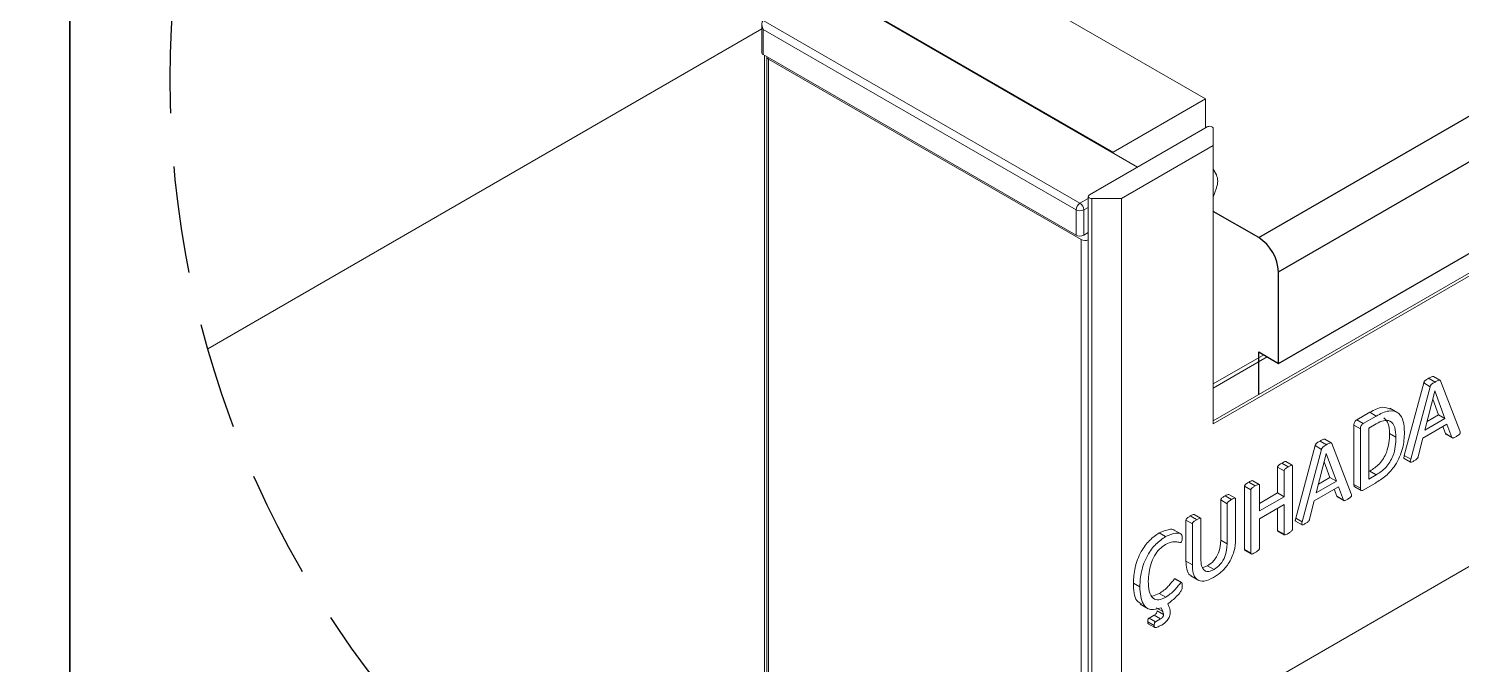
# Model space of a CAD drawing. Header units: millimetres. Extents: x 221 to 2771, y 196 to 840.
# Drawn here: x 1298.9 to 1383.8, y 243 to 280.7 of the extents above; entities that cross this region are included whole.
import ezdxf

# ---------------------------------------------------------------- set-up
doc = ezdxf.new("R2010")
doc.units = ezdxf.units.MM
doc.linetypes.add('HIDDEN', pattern=[9.525, 6.35, -3.175])
doc.layers.add('antet_k', color=7, linetype='Continuous')

# ---------------------------------------------------------------- blocks, each defined once
blk = doc.blocks.new('S1.A')
at = {"color": 252}
blk.add_lwpolyline([(2269.172, -494.126), (2269.172, -791.126), (2479.168, -791.126), (2479.168, -494.126)], close=True, dxfattribs=at)
blk = doc.blocks.new('S50_SYF1')
at = {"layer": 'antet_k', "color": 0}
blk.add_blockref('S1.A', (-1500.922, 2845.514), dxfattribs=at)
blk = doc.blocks.new('sünger-1a')
at = {"color": 7, "linetype": 'Continuous'}
for p, q in [((4737.739, -527.841), (4726.072, -534.577)), ((4726.621, -534.631), (4738.289, -527.896)), ((4738.289, -527.896), (4757.068, -538.737)), ((4725.844, -535.08), (4725.844, -536.838)), ((4745.401, -545.472), (4757.068, -538.737)), ((4746.179, -546.819), (4757.846, -540.084)), ((4757.846, -543.677), (4757.846, -540.084)), ((4746.179, -550.412), (4757.846, -543.677)), ((4745.401, -545.472), (4743.616, -544.442)), ((4746.179, -550.412), (4746.179, -546.819)), ((4745.401, -549.963), (4746.179, -550.412)), ((4745.401, -551.633), (4745.401, -549.963))]:
    blk.add_line(p, q, dxfattribs=at)
for centre, radius, start, end in [((4737.967, -528.345), 0.553, 54.3806, 114.3092), ((4726.318, -535.003), 0.48, 50.7955, 189.2139), ((4756.157, -540.161), 1.69, 2.6054, 57.395), ((4744.49, -546.896), 1.69, 2.6054, 57.395)]:
    blk.add_arc(centre, radius, start, end, dxfattribs=at)

msp = doc.modelspace()

# ---------------------------------------------------------------- linework, layer by layer
at = {"color": 21, "linetype": 'Continuous', "lineweight": 15}
for p, q in [((1348.876, 287.908), (1368.595, 276.524)), ((1368.595, 276.524), (1348.876, 287.908)), ((1343.416, 284.756), (1363.135, 273.372)), ((1368.595, 276.524), (1363.135, 273.372)), ((1363.135, 273.372), (1368.595, 276.524)), ((1368.595, 274.809), (1368.595, 276.524)), ((1369.247, 272.03), (1369.061, 272.363)), ((1369.247, 271.262), (1369.061, 270.713))]:
    msp.add_line(p, q, dxfattribs=at)
at = {"color": 252, "linetype": 'Continuous', "lineweight": 15}
for p, q in [((1345.969, 283.232), (1364.579, 272.491)), ((1342.399, 281.171), (1361.161, 270.343)), ((1342.305, 280.678), (1309.496, 261.722)), ((1342.305, 280.963), (1342.305, 279.285)), ((1360.933, 269.948), (1342.399, 280.645)), ((1342.399, 280.645), (1342.399, 279.154)), ((1360.933, 268.457), (1342.399, 279.154)), ((1342.475, 224.212), (1342.475, 279.11)), ((1342.609, 279.022), (1342.609, 224.155)), ((1342.703, 278.89), (1361.237, 268.194)), ((1342.703, 278.89), (1342.703, 224.114)), ((1361.237, 268.194), (1361.237, 219.624))]:
    msp.add_line(p, q, dxfattribs=at)
at = {"color": 7, "linetype": 'Continuous', "lineweight": 15}
for p, q in [((1368.694, 274.866), (1361.718, 270.84)), ((1369.061, 273.763), (1369.061, 274.778)), ((1369.061, 273.763), (1363.63, 270.628)), ((1369.061, 257.285), (1369.061, 273.763)), ((1369.061, 257.461), (1393.931, 271.814)), ((1393.975, 271.665), (1369.061, 257.285)), ((1361.655, 270.752), (1361.655, 236.049)), ((1361.87, 270.628), (1363.63, 270.628)), ((1361.87, 270.628), (1361.87, 235.925)), ((1363.63, 270.628), (1363.63, 236.942)), ((1360.933, 268.457), (1360.933, 269.948)), ((1361.389, 269.948), (1361.389, 268.457)), ((1361.655, 268.61), (1361.389, 268.457)), ((1372.049, 261.363), (1369.061, 259.638)), ((1372.264, 261.239), (1369.061, 259.39)), ((1382.203, 259.753), (1381.823, 259.972)), ((1382.488, 259.861), (1382.108, 260.08)), ((1382.516, 259.824), (1383.666, 256.852)), ((1380.379, 255.395), (1381.529, 259.696)), ((1380.759, 255.176), (1381.909, 259.477)), ((1381.909, 259.477), (1381.529, 259.696)), ((1382.188, 259.221), (1381.596, 256.906)), ((1382.19, 259.222), (1382.188, 259.221)), ((1382.789, 257.594), (1382.19, 259.222)), ((1380, 257.935), (1379.525, 258.209)), ((1382.409, 257.814), (1382.066, 258.746)), ((1361.87, 235.925), (1399.558, 257.677)), ((1363.63, 236.942), (1399.558, 257.678)), ((1377.565, 257.514), (1378.335, 257.958)), ((1377.945, 257.295), (1377.565, 257.514)), ((1377.945, 257.295), (1378.714, 257.739)), ((1378.718, 257.276), (1378.279, 257.023)), ((1378.714, 257.739), (1378.335, 257.958)), ((1382.909, 257.257), (1381.482, 256.434)), ((1381.596, 256.906), (1382.789, 257.594)), ((1381.727, 257.42), (1382.409, 257.814)), ((1382.789, 257.594), (1382.409, 257.814)), ((1383.202, 256.475), (1382.909, 257.257)), ((1377.397, 253.682), (1377.397, 257.204)), ((1377.777, 256.985), (1377.397, 257.204)), ((1377.777, 253.463), (1377.777, 256.985)), ((1378.279, 257.023), (1378.279, 254.005)), ((1379.888, 256.477), (1379.508, 256.696)), ((1381.482, 256.434), (1381.201, 255.333)), ((1382.823, 256.694), (1382.664, 257.116)), ((1383.202, 256.475), (1382.823, 256.694)), ((1382.851, 256.658), (1383.231, 256.439)), ((1373.945, 251.682), (1375.095, 255.983)), ((1374.325, 251.463), (1375.475, 255.764)), ((1375.475, 255.764), (1375.095, 255.983)), ((1375.769, 256.039), (1375.389, 256.258)), ((1376.054, 256.148), (1375.674, 256.367)), ((1376.082, 256.111), (1377.232, 253.138)), ((1372.873, 253.18), (1372.873, 254.712)), ((1373.253, 254.492), (1372.873, 254.712)), ((1373.505, 254.733), (1373.126, 254.952)), ((1373.74, 254.818), (1373.36, 255.038)), ((1373.755, 254.78), (1373.755, 251.026)), ((1375.753, 255.508), (1375.162, 253.192)), ((1375.975, 254.1), (1375.632, 255.032)), ((1375.756, 255.509), (1375.753, 255.508)), ((1376.355, 253.881), (1375.756, 255.509)), ((1380.373, 255.225), (1380.753, 255.006)), ((1380.759, 255.176), (1380.379, 255.395)), ((1371.78, 253.688), (1371.4, 253.907)), ((1373.253, 252.961), (1373.253, 254.492)), ((1375.162, 253.192), (1376.355, 253.881)), ((1375.293, 253.707), (1375.975, 254.1)), ((1376.355, 253.881), (1375.975, 254.1)), ((1378.279, 254.443), (1378.343, 254.48)), ((1378.279, 254.005), (1378.723, 254.261)), ((1378.723, 254.261), (1378.343, 254.48)), ((1370.138, 252.789), (1369.758, 253.008)), ((1370.371, 252.873), (1369.992, 253.092)), ((1370.912, 249.824), (1370.912, 253.577)), ((1371.292, 253.358), (1370.912, 253.577)), ((1371.544, 253.6), (1371.164, 253.82)), ((1371.292, 249.605), (1371.292, 253.358)), ((1371.795, 253.651), (1371.795, 252.12)), ((1371.795, 252.558), (1372.873, 253.18)), ((1373.253, 252.961), (1372.873, 253.18)), ((1376.474, 253.543), (1375.048, 252.72)), ((1376.388, 252.981), (1376.23, 253.402)), ((1376.768, 252.761), (1376.388, 252.981)), ((1376.768, 252.761), (1376.474, 253.543)), ((1377.777, 253.463), (1377.397, 253.682)), ((1377.44, 253.553), (1377.819, 253.334)), ((1378.665, 253.763), (1377.945, 253.347)), ((1369.505, 250.376), (1369.505, 252.765)), ((1369.885, 252.546), (1369.505, 252.765)), ((1369.885, 250.157), (1369.885, 252.546)), ((1370.387, 252.836), (1370.387, 250.437)), ((1371.795, 252.12), (1373.253, 252.961)), ((1373.253, 252.497), (1371.795, 251.655)), ((1372.873, 250.956), (1372.873, 252.278)), ((1373.253, 250.737), (1373.253, 252.497)), ((1375.048, 252.72), (1374.767, 251.619)), ((1376.417, 252.944), (1376.797, 252.725)), ((1367.444, 249.136), (1367.444, 251.576)), ((1367.824, 251.356), (1367.444, 251.576)), ((1368.077, 251.599), (1367.697, 251.819)), ((1367.824, 248.917), (1367.824, 251.356)), ((1368.31, 251.686), (1367.93, 251.905)), ((1368.326, 251.646), (1368.326, 249.284)), ((1371.795, 251.655), (1371.795, 249.896)), ((1373.939, 251.512), (1374.319, 251.293)), ((1374.325, 251.463), (1373.945, 251.682)), ((1366.238, 250.596), (1365.858, 250.816)), ((1367.188, 250.73), (1366.713, 251.004)), ((1373.253, 250.737), (1372.873, 250.956)), ((1372.889, 250.917), (1373.268, 250.698)), ((1369.885, 250.157), (1369.505, 250.376)), ((1371.292, 249.605), (1370.912, 249.824)), ((1370.929, 249.784), (1371.309, 249.565)), ((1367.824, 248.917), (1367.444, 249.136)), ((1368.441, 248.761), (1368.727, 248.872)), ((1369.107, 248.653), (1368.727, 248.872)), ((1367.151, 247.873), (1366.772, 248.092)), ((1367.188, 247.88), (1366.808, 248.099)), ((1367.728, 248.273), (1368.203, 247.999)), ((1364.707, 247.624), (1364.327, 247.843)), ((1365.452, 247.07), (1365.864, 247.219)), ((1366.243, 247), (1365.864, 247.219)), ((1364.732, 246.591), (1365.206, 246.317)), ((1366.066, 246.154), (1365.686, 246.373)), ((1366.115, 245.974), (1365.735, 246.193)), ((1366.066, 246.154), (1365.964, 246.381)), ((1366.366, 246.606), (1366.427, 246.46)), ((1365.562, 245.333), (1365.182, 245.552)), ((1365.21, 245.424), (1365.59, 245.205)), ((1365.253, 245.764), (1365.561, 245.942)), ((1365.632, 245.544), (1365.253, 245.764)), ((1365.941, 245.723), (1365.561, 245.942)), ((1365.632, 245.544), (1365.941, 245.723))]:
    msp.add_line(p, q, dxfattribs=at)
at = {"color": 8, "linetype": 'Continuous', "lineweight": 15}
for p, q in [((1361.161, 270.343), (1361.655, 270.628)), ((1361.655, 270.102), (1361.389, 269.948))]:
    msp.add_line(p, q, dxfattribs=at)
at = {"color": 7, "linetype": 'Continuous', "lineweight": 15, "flags": 128}
for points in [[(1369.061, 274.778), (1369.052, 274.814), (1369.025, 274.847), (1368.982, 274.874), (1368.928, 274.893), (1368.867, 274.902), (1368.804, 274.9), (1368.745, 274.888), (1368.694, 274.866)], [(1361.718, 270.84), (1361.68, 270.811), (1361.659, 270.776), (1361.656, 270.74), (1361.671, 270.705), (1361.704, 270.674), (1361.75, 270.649), (1361.807, 270.634), (1361.87, 270.628)]]:
    msp.add_lwpolyline(points, dxfattribs=at)
at = {"color": 7, "linetype": 'HIDDEN', "transparency": 33554661}
msp.add_circle((1365.5, 277.709), 58.242, dxfattribs=at)
at = {"color": 252, "linetype": 'Continuous', "lineweight": 15}
for centre, radius, start, end in [((1342.466, 279.301), 0.162, 185.65425, 245.68614), ((1342.765, 279.033), 0.155, 180.17438, 246.74083)]:
    msp.add_arc(centre, radius, start, end, dxfattribs=at)
at = {"color": 21, "linetype": 'Continuous', "lineweight": 15}
msp.add_arc((1368.338, 271.646), 0.987, 337.10299, 22.89701, dxfattribs=at)
at = {"color": 7, "linetype": 'Continuous', "lineweight": 15}
for centre, radius, start, end in [((1361.428, 269.926), 0.495, 122.59963, 177.40037), ((1360.894, 269.926), 0.495, 2.59963, 57.40037), ((1361.161, 270.388), 0.495, 242.61338, 297.38662), ((1361.161, 268.897), 0.495, 242.61338, 297.38662), ((1361.467, 268.642), 0.503, 242.8873, 291.96922)]:
    msp.add_arc(centre, radius, start, end, dxfattribs=at)
at = {"color": 252, "linetype": 'Continuous', "lineweight": 15}
msp.add_ellipse((1342.627, 280.777), major_axis=(-0.228, 0.395), ratio=0.577299, start_param=6.283052, end_param=7.853848, dxfattribs=at)
at = {"color": 7, "linetype": 'Continuous', "lineweight": 15}
for points, knots in [([(1381.529, 259.696), (1381.535, 259.714), (1381.546, 259.75), (1381.59, 259.817), (1381.687, 259.892), (1381.769, 259.94), (1381.823, 259.972)], [0, 0, 0, 0, 0.1252157, 0.2499038, 0.4991132, 1, 1, 1, 1]), ([(1381.823, 259.972), (1381.881, 260.004), (1381.966, 260.052), (1382.069, 260.095), (1382.099, 260.082), (1382.107, 260.078)], [0, 0, 0, 0, 0.593039, 0.888409, 1, 1, 1, 1]), ([(1382.203, 259.753), (1382.261, 259.786), (1382.348, 259.835), (1382.45, 259.874), (1382.498, 259.86), (1382.51, 259.836), (1382.516, 259.824)], [0, 0, 0, 0, 0.500832, 0.750277, 0.874908, 1, 1, 1, 1]), ([(1381.909, 259.477), (1381.914, 259.495), (1381.926, 259.531), (1381.97, 259.597), (1382.067, 259.672), (1382.149, 259.72), (1382.203, 259.753)], [0, 0, 0, 0, 0.1252157, 0.2499038, 0.4991132, 1, 1, 1, 1]), ([(1378.335, 257.958), (1378.594, 258.099), (1379.056, 258.351), (1379.401, 258.201), (1379.552, 258.136)], [0, 0, 0, 0, 0.5606828, 1, 1, 1, 1]), ([(1378.714, 257.739), (1378.967, 257.869), (1379.471, 258.127), (1380.073, 257.98), (1380.355, 257.453), (1380.379, 257.012), (1380.39, 256.791)], [0, 0, 0, 0, 0.280543, 0.558923, 0.779102, 1, 1, 1, 1]), ([(1377.397, 257.204), (1377.398, 257.235), (1377.4, 257.297), (1377.442, 257.396), (1377.503, 257.47), (1377.544, 257.499), (1377.565, 257.514)], [0, 0, 0, 0, 0.2803529, 0.5581024, 0.7791882, 1, 1, 1, 1]), ([(1377.777, 256.985), (1377.778, 257.016), (1377.779, 257.078), (1377.822, 257.177), (1377.883, 257.251), (1377.924, 257.28), (1377.945, 257.295)], [0, 0, 0, 0, 0.2803529, 0.5581024, 0.7791882, 1, 1, 1, 1]), ([(1379.888, 256.477), (1379.877, 256.684), (1379.855, 257.097), (1379.584, 257.478), (1379.154, 257.506), (1378.863, 257.353), (1378.718, 257.276)], [0, 0, 0, 0, 0.2808649, 0.5595106, 0.7791738, 1, 1, 1, 1]), ([(1379.508, 256.696), (1379.501, 256.91), (1379.487, 257.321), (1379.27, 257.529), (1379.166, 257.629)], [0, 0, 0, 0, 0.520898, 1, 1, 1, 1]), ([(1375.389, 256.258), (1375.447, 256.29), (1375.532, 256.338), (1375.634, 256.382), (1375.664, 256.368), (1375.673, 256.365)], [0, 0, 0, 0, 0.593039, 0.888409, 1, 1, 1, 1]), ([(1378.343, 254.48), (1378.537, 254.603), (1378.921, 254.848), (1379.465, 255.736), (1379.492, 256.331), (1379.508, 256.696)], [0, 0, 0, 0, 0.281466, 0.559754, 1, 1, 1, 1]), ([(1380.39, 256.791), (1380.375, 256.476), (1380.346, 255.85), (1379.921, 254.854), (1379.286, 254.155), (1378.872, 253.894), (1378.665, 253.763)], [0, 0, 0, 0, 0.280788, 0.558995, 0.778947, 1, 1, 1, 1]), ([(1378.723, 254.261), (1378.916, 254.384), (1379.301, 254.628), (1379.845, 255.517), (1379.871, 256.112), (1379.888, 256.477)], [0, 0, 0, 0, 0.281466, 0.559754, 1, 1, 1, 1]), ([(1382.853, 256.661), (1382.848, 256.662), (1382.834, 256.668), (1382.827, 256.683), (1382.823, 256.694)], [0, 0, 0, 0, 0.314071, 1, 1, 1, 1]), ([(1383.468, 256.535), (1383.419, 256.507), (1383.345, 256.466), (1383.255, 256.426), (1383.218, 256.445), (1383.207, 256.465), (1383.202, 256.475)], [0, 0, 0, 0, 0.500766, 0.750714, 0.874835, 1, 1, 1, 1]), ([(1383.666, 256.852), (1383.677, 256.825), (1383.69, 256.791), (1383.689, 256.738), (1383.682, 256.709), (1383.667, 256.68), (1383.6, 256.6), (1383.53, 256.565), (1383.468, 256.535)], [0, 0, 0, 0, 0.249769, 0.312918, 0.375304, 0.438067, 0.500935, 1, 1, 1, 1]), ([(1375.095, 255.983), (1375.1, 256.001), (1375.112, 256.037), (1375.156, 256.103), (1375.253, 256.178), (1375.335, 256.226), (1375.389, 256.258)], [0, 0, 0, 0, 0.1252157, 0.2499038, 0.4991132, 1, 1, 1, 1]), ([(1375.475, 255.764), (1375.48, 255.782), (1375.492, 255.817), (1375.536, 255.884), (1375.633, 255.959), (1375.715, 256.007), (1375.769, 256.039)], [0, 0, 0, 0, 0.1252157, 0.2499038, 0.4991132, 1, 1, 1, 1]), ([(1375.769, 256.039), (1375.827, 256.072), (1375.914, 256.122), (1376.016, 256.161), (1376.064, 256.147), (1376.076, 256.123), (1376.082, 256.111)], [0, 0, 0, 0, 0.500832, 0.750277, 0.874908, 1, 1, 1, 1]), ([(1372.873, 254.712), (1372.875, 254.727), (1372.877, 254.75), (1372.896, 254.779), (1372.928, 254.817), (1373.006, 254.878), (1373.078, 254.922), (1373.126, 254.952)], [0, 0, 0, 0, 0.124161, 0.186623, 0.249585, 0.499589, 1, 1, 1, 1]), ([(1373.126, 254.952), (1373.173, 254.977), (1373.245, 255.015), (1373.322, 255.043), (1373.351, 255.042), (1373.357, 255.038), (1373.359, 255.037)], [0, 0, 0, 0, 0.593327, 0.889717, 0.964297, 1, 1, 1, 1]), ([(1373.253, 254.492), (1373.254, 254.508), (1373.257, 254.531), (1373.276, 254.56), (1373.308, 254.598), (1373.386, 254.659), (1373.458, 254.703), (1373.505, 254.733)], [0, 0, 0, 0, 0.124161, 0.186623, 0.249585, 0.499589, 1, 1, 1, 1]), ([(1373.505, 254.733), (1373.553, 254.758), (1373.624, 254.795), (1373.702, 254.825), (1373.733, 254.822), (1373.751, 254.813), (1373.754, 254.793), (1373.755, 254.78)], [0, 0, 0, 0, 0.500326, 0.750258, 0.813148, 0.875713, 1, 1, 1, 1]), ([(1380.374, 255.226), (1380.369, 255.229), (1380.36, 255.236), (1380.356, 255.258), (1380.357, 255.309), (1380.369, 255.357), (1380.379, 255.395)], [0, 0, 0, 0, 0.123223, 0.269191, 0.416412, 1, 1, 1, 1]), ([(1380.95, 255.081), (1380.889, 255.043), (1380.82, 255), (1380.755, 255.003), (1380.741, 255.016), (1380.735, 255.038), (1380.737, 255.091), (1380.749, 255.138), (1380.759, 255.176)], [0, 0, 0, 0, 0.498933, 0.561681, 0.624501, 0.687015, 0.750066, 1, 1, 1, 1]), ([(1381.201, 255.333), (1381.197, 255.317), (1381.188, 255.286), (1381.153, 255.225), (1381.069, 255.15), (1380.998, 255.109), (1380.95, 255.081)], [0, 0, 0, 0, 0.125358, 0.25021, 0.498933, 1, 1, 1, 1]), ([(1371.164, 253.82), (1371.211, 253.844), (1371.281, 253.881), (1371.366, 253.917), (1371.392, 253.908), (1371.399, 253.905)], [0, 0, 0, 0, 0.587941, 0.881619, 1, 1, 1, 1]), ([(1369.505, 252.765), (1369.507, 252.78), (1369.509, 252.803), (1369.527, 252.833), (1369.559, 252.872), (1369.638, 252.933), (1369.71, 252.978), (1369.758, 253.008)], [0, 0, 0, 0, 0.124233, 0.186792, 0.249719, 0.49976, 1, 1, 1, 1]), ([(1369.758, 253.008), (1369.805, 253.032), (1369.875, 253.069), (1369.959, 253.104), (1369.984, 253.093), (1369.991, 253.09)], [0, 0, 0, 0, 0.590748, 0.885836, 1, 1, 1, 1]), ([(1370.912, 253.577), (1370.914, 253.592), (1370.917, 253.615), (1370.934, 253.646), (1370.966, 253.684), (1371.044, 253.744), (1371.116, 253.789), (1371.164, 253.82)], [0, 0, 0, 0, 0.124177, 0.186839, 0.249546, 0.499674, 1, 1, 1, 1]), ([(1371.292, 253.358), (1371.294, 253.373), (1371.297, 253.396), (1371.314, 253.426), (1371.346, 253.465), (1371.424, 253.525), (1371.496, 253.57), (1371.544, 253.6)], [0, 0, 0, 0, 0.124177, 0.186839, 0.249546, 0.499674, 1, 1, 1, 1]), ([(1371.544, 253.6), (1371.591, 253.626), (1371.663, 253.664), (1371.745, 253.695), (1371.789, 253.69), (1371.793, 253.664), (1371.795, 253.651)], [0, 0, 0, 0, 0.500851, 0.751028, 0.875658, 1, 1, 1, 1]), ([(1376.419, 252.947), (1376.414, 252.949), (1376.4, 252.954), (1376.393, 252.97), (1376.388, 252.981)], [0, 0, 0, 0, 0.314071, 1, 1, 1, 1]), ([(1377.232, 253.138), (1377.243, 253.111), (1377.255, 253.077), (1377.255, 253.025), (1377.248, 252.995), (1377.233, 252.966), (1377.166, 252.887), (1377.096, 252.852), (1377.034, 252.821)], [0, 0, 0, 0, 0.2497679, 0.3129201, 0.3753547, 0.4381252, 0.501, 1, 1, 1, 1]), ([(1377.442, 253.558), (1377.437, 253.559), (1377.414, 253.564), (1377.4, 253.614), (1377.398, 253.66), (1377.397, 253.682)], [0, 0, 0, 0, 0.135571, 0.567157, 1, 1, 1, 1]), ([(1377.945, 253.347), (1377.918, 253.336), (1377.866, 253.314), (1377.805, 253.333), (1377.779, 253.393), (1377.777, 253.44), (1377.777, 253.463)], [0, 0, 0, 0, 0.279903, 0.559618, 0.779489, 1, 1, 1, 1]), ([(1369.885, 252.546), (1369.886, 252.561), (1369.889, 252.584), (1369.907, 252.614), (1369.939, 252.653), (1370.018, 252.714), (1370.09, 252.759), (1370.138, 252.789)], [0, 0, 0, 0, 0.124233, 0.186792, 0.249719, 0.49976, 1, 1, 1, 1]), ([(1370.138, 252.789), (1370.185, 252.814), (1370.256, 252.852), (1370.339, 252.882), (1370.375, 252.874), (1370.386, 252.856), (1370.387, 252.843), (1370.387, 252.836)], [0, 0, 0, 0, 0.50019, 0.750043, 0.874648, 0.93712, 1, 1, 1, 1]), ([(1377.034, 252.821), (1376.985, 252.794), (1376.911, 252.753), (1376.821, 252.713), (1376.784, 252.731), (1376.773, 252.751), (1376.768, 252.761)], [0, 0, 0, 0, 0.5008603, 0.7506309, 0.8748492, 1, 1, 1, 1]), ([(1367.444, 251.576), (1367.446, 251.591), (1367.448, 251.614), (1367.466, 251.644), (1367.498, 251.683), (1367.577, 251.744), (1367.649, 251.789), (1367.697, 251.819)], [0, 0, 0, 0, 0.1242226, 0.1867755, 0.2496973, 0.4996792, 1, 1, 1, 1]), ([(1367.697, 251.819), (1367.745, 251.844), (1367.816, 251.882), (1367.893, 251.91), (1367.922, 251.91), (1367.928, 251.905), (1367.93, 251.904)], [0, 0, 0, 0, 0.59594, 0.893726, 0.968547, 1, 1, 1, 1]), ([(1367.824, 251.356), (1367.826, 251.372), (1367.828, 251.395), (1367.846, 251.425), (1367.878, 251.463), (1367.957, 251.525), (1368.029, 251.57), (1368.077, 251.599)], [0, 0, 0, 0, 0.1242226, 0.1867755, 0.2496973, 0.4996792, 1, 1, 1, 1]), ([(1368.077, 251.599), (1368.124, 251.625), (1368.195, 251.662), (1368.274, 251.692), (1368.305, 251.689), (1368.322, 251.679), (1368.325, 251.66), (1368.326, 251.646)], [0, 0, 0, 0, 0.500305, 0.750302, 0.813117, 0.87577, 1, 1, 1, 1]), ([(1373.94, 251.513), (1373.935, 251.516), (1373.926, 251.522), (1373.922, 251.544), (1373.923, 251.596), (1373.935, 251.644), (1373.945, 251.682)], [0, 0, 0, 0, 0.123381, 0.269323, 0.416517, 1, 1, 1, 1]), ([(1374.516, 251.368), (1374.455, 251.33), (1374.386, 251.286), (1374.32, 251.29), (1374.307, 251.303), (1374.301, 251.325), (1374.303, 251.377), (1374.315, 251.425), (1374.325, 251.463)], [0, 0, 0, 0, 0.498933, 0.561681, 0.624501, 0.687015, 0.750066, 1, 1, 1, 1]), ([(1374.767, 251.619), (1374.762, 251.604), (1374.754, 251.573), (1374.719, 251.512), (1374.635, 251.437), (1374.564, 251.395), (1374.516, 251.368)], [0, 0, 0, 0, 0.125358, 0.25021, 0.498933, 1, 1, 1, 1]), ([(1364.327, 247.843), (1364.344, 248.141), (1364.376, 248.735), (1364.723, 249.662), (1365.269, 250.413), (1365.662, 250.681), (1365.858, 250.816)], [0, 0, 0, 0, 0.280715, 0.5601, 0.779819, 1, 1, 1, 1]), ([(1364.707, 247.624), (1364.723, 247.922), (1364.756, 248.516), (1365.102, 249.443), (1365.648, 250.193), (1366.041, 250.462), (1366.238, 250.596)], [0, 0, 0, 0, 0.280715, 0.5601, 0.779819, 1, 1, 1, 1]), ([(1365.858, 250.816), (1366.06, 250.9), (1366.363, 251.026), (1366.674, 251.042), (1366.746, 250.976), (1366.755, 250.968)], [0, 0, 0, 0, 0.635663, 0.954606, 1, 1, 1, 1]), ([(1366.238, 250.596), (1366.445, 250.686), (1366.755, 250.822), (1367.071, 250.803), (1367.222, 250.708), (1367.221, 250.585), (1367.221, 250.523)], [0, 0, 0, 0, 0.499719, 0.750454, 0.874748, 1, 1, 1, 1]), ([(1367.221, 250.523), (1367.219, 250.477), (1367.217, 250.407), (1367.196, 250.317), (1367.167, 250.266), (1367.147, 250.252), (1367.137, 250.245)], [0, 0, 0, 0, 0.500579, 0.750242, 0.875342, 1, 1, 1, 1]), ([(1370.387, 250.437), (1370.372, 250.201), (1370.341, 249.729), (1370.005, 248.997), (1369.54, 248.47), (1369.232, 248.271), (1369.078, 248.172)], [0, 0, 0, 0, 0.280303, 0.559, 0.779147, 1, 1, 1, 1]), ([(1372.889, 250.918), (1372.887, 250.919), (1372.876, 250.925), (1372.874, 250.942), (1372.873, 250.956)], [0, 0, 0, 0, 0.2007968, 1, 1, 1, 1]), ([(1373.505, 250.785), (1373.457, 250.759), (1373.385, 250.72), (1373.307, 250.693), (1373.275, 250.694), (1373.257, 250.704), (1373.254, 250.724), (1373.253, 250.737)], [0, 0, 0, 0, 0.500375, 0.750392, 0.813136, 0.875778, 1, 1, 1, 1]), ([(1373.755, 251.026), (1373.754, 251.011), (1373.751, 250.989), (1373.733, 250.958), (1373.702, 250.921), (1373.624, 250.859), (1373.553, 250.815), (1373.505, 250.785)], [0, 0, 0, 0, 0.124204, 0.186807, 0.249504, 0.499653, 1, 1, 1, 1]), ([(1366.236, 250.131), (1366.116, 250.049), (1365.874, 249.884), (1365.565, 249.464), (1365.265, 248.783), (1365.232, 248.292), (1365.21, 247.947)], [0, 0, 0, 0, 0.186942, 0.3736, 0.560724, 1, 1, 1, 1]), ([(1367.137, 250.245), (1367.061, 250.257), (1366.907, 250.283), (1366.62, 250.311), (1366.382, 250.199), (1366.236, 250.131)], [0, 0, 0, 0, 0.279077, 0.560371, 1, 1, 1, 1]), ([(1368.727, 248.872), (1368.856, 248.96), (1369.113, 249.134), (1369.464, 249.732), (1369.489, 250.131), (1369.505, 250.376)], [0, 0, 0, 0, 0.280916, 0.560029, 1, 1, 1, 1]), ([(1369.107, 248.653), (1369.236, 248.741), (1369.493, 248.915), (1369.844, 249.513), (1369.869, 249.912), (1369.885, 250.157)], [0, 0, 0, 0, 0.280916, 0.560029, 1, 1, 1, 1]), ([(1370.93, 249.785), (1370.927, 249.787), (1370.916, 249.793), (1370.914, 249.81), (1370.912, 249.824)], [0, 0, 0, 0, 0.231154, 1, 1, 1, 1]), ([(1371.544, 249.653), (1371.496, 249.627), (1371.424, 249.589), (1371.346, 249.561), (1371.314, 249.561), (1371.297, 249.572), (1371.294, 249.592), (1371.292, 249.605)], [0, 0, 0, 0, 0.5004923, 0.7507577, 0.8132013, 0.8759049, 1, 1, 1, 1]), ([(1371.795, 249.896), (1371.793, 249.881), (1371.791, 249.858), (1371.773, 249.828), (1371.741, 249.789), (1371.663, 249.727), (1371.591, 249.682), (1371.544, 249.653)], [0, 0, 0, 0, 0.124298, 0.186941, 0.249631, 0.499608, 1, 1, 1, 1]), ([(1367.792, 248.28), (1367.757, 248.287), (1367.598, 248.318), (1367.477, 248.65), (1367.455, 248.974), (1367.444, 249.136)], [0, 0, 0, 0, 0.123553, 0.561143, 1, 1, 1, 1]), ([(1369.078, 248.172), (1368.888, 248.08), (1368.509, 247.896), (1368.061, 248.018), (1367.85, 248.417), (1367.832, 248.75), (1367.824, 248.917)], [0, 0, 0, 0, 0.2802992, 0.5588973, 0.7791298, 1, 1, 1, 1]), ([(1368.326, 249.284), (1368.333, 249.139), (1368.346, 248.848), (1368.513, 248.557), (1368.801, 248.504), (1369.005, 248.603), (1369.107, 248.653)], [0, 0, 0, 0, 0.280991, 0.560099, 0.779632, 1, 1, 1, 1]), ([(1365.21, 247.947), (1365.219, 247.745), (1365.237, 247.344), (1365.439, 246.917), (1365.82, 246.799), (1366.102, 246.933), (1366.243, 247)], [0, 0, 0, 0, 0.281168, 0.560755, 0.779949, 1, 1, 1, 1]), ([(1365.864, 247.219), (1366.046, 247.346), (1366.301, 247.524), (1366.582, 247.873), (1366.709, 248.019), (1366.772, 248.092)], [0, 0, 0, 0, 0.559422, 0.780688, 1, 1, 1, 1]), ([(1366.772, 248.092), (1366.784, 248.099), (1366.798, 248.107), (1366.806, 248.099), (1366.807, 248.098)], [0, 0, 0, 0, 0.862371, 1, 1, 1, 1]), ([(1367.151, 247.873), (1367.163, 247.878), (1367.184, 247.888), (1367.208, 247.86), (1367.219, 247.788), (1367.22, 247.72), (1367.221, 247.674)], [0, 0, 0, 0, 0.139306, 0.249701, 0.498919, 1, 1, 1, 1]), ([(1364.808, 246.61), (1364.709, 246.665), (1364.363, 246.861), (1364.342, 247.434), (1364.327, 247.843)], [0, 0, 0, 0, 0.284915, 1, 1, 1, 1]), ([(1365.964, 246.381), (1365.748, 246.313), (1365.315, 246.179), (1364.782, 246.609), (1364.735, 247.239), (1364.707, 247.624)], [0, 0, 0, 0, 0.280127, 0.559869, 1, 1, 1, 1]), ([(1366.243, 247), (1366.426, 247.127), (1366.68, 247.305), (1366.962, 247.654), (1367.088, 247.8), (1367.151, 247.873)], [0, 0, 0, 0, 0.559422, 0.780688, 1, 1, 1, 1]), ([(1367.221, 247.674), (1367.222, 247.621), (1367.225, 247.516), (1367.099, 247.278), (1366.809, 246.961), (1366.543, 246.748), (1366.366, 246.606)], [0, 0, 0, 0, 0.125337, 0.24815, 0.499112, 1, 1, 1, 1]), ([(1365.561, 245.942), (1365.584, 245.956), (1365.631, 245.985), (1365.692, 246.049), (1365.731, 246.128), (1365.734, 246.171), (1365.735, 246.193)], [0, 0, 0, 0, 0.281047, 0.560939, 0.779697, 1, 1, 1, 1]), ([(1366.427, 246.46), (1366.453, 246.406), (1366.499, 246.309), (1366.512, 246.182), (1366.517, 246.127)], [0, 0, 0, 0, 0.560364, 1, 1, 1, 1]), ([(1365.213, 245.428), (1365.202, 245.442), (1365.179, 245.472), (1365.181, 245.524), (1365.182, 245.552)], [0, 0, 0, 0, 0.465831, 1, 1, 1, 1]), ([(1365.182, 245.552), (1365.183, 245.588), (1365.183, 245.633), (1365.195, 245.692), (1365.209, 245.722), (1365.23, 245.747), (1365.245, 245.758), (1365.253, 245.764)], [0, 0, 0, 0, 0.498748, 0.623913, 0.749912, 0.873798, 1, 1, 1, 1]), ([(1366.004, 245.353), (1365.911, 245.307), (1365.791, 245.248), (1365.659, 245.208), (1365.588, 245.19), (1365.561, 245.254), (1365.562, 245.307), (1365.562, 245.333)], [0, 0, 0, 0, 0.501111, 0.641801, 0.751851, 0.874609, 1, 1, 1, 1]), ([(1365.562, 245.333), (1365.562, 245.369), (1365.563, 245.414), (1365.575, 245.472), (1365.588, 245.503), (1365.609, 245.528), (1365.625, 245.539), (1365.632, 245.544)], [0, 0, 0, 0, 0.498748, 0.623913, 0.749912, 0.873798, 1, 1, 1, 1]), ([(1365.941, 245.723), (1365.964, 245.737), (1366.01, 245.766), (1366.072, 245.83), (1366.111, 245.908), (1366.113, 245.952), (1366.115, 245.974)], [0, 0, 0, 0, 0.281047, 0.560939, 0.779697, 1, 1, 1, 1]), ([(1366.517, 246.127), (1366.508, 246.041), (1366.491, 245.869), (1366.294, 245.549), (1366.114, 245.427), (1366.004, 245.353)], [0, 0, 0, 0, 0.280206, 0.55988, 1, 1, 1, 1]), ([(1366.115, 245.974), (1366.109, 246.011), (1366.1, 246.077), (1366.076, 246.13), (1366.066, 246.154)], [0, 0, 0, 0, 0.559201, 1, 1, 1, 1])]:
    msp.add_open_spline(points, degree=3, knots=knots, dxfattribs=at)

# ---------------------------------------------------------------- block references
for p in [(323.058, -1858.773), (533.054, -1858.773), (533.054, -1858.773)]:
    msp.add_blockref('S50_SYF1', p)
at = {"color": 21, "xscale": 1.508463694100001, "yscale": 1.508463694100001, "zscale": 1.508463694100001}
msp.add_blockref('sünger-1a', (-5786.512, 1091.133), dxfattribs=at)

doc.saveas('drawing.dxf')
